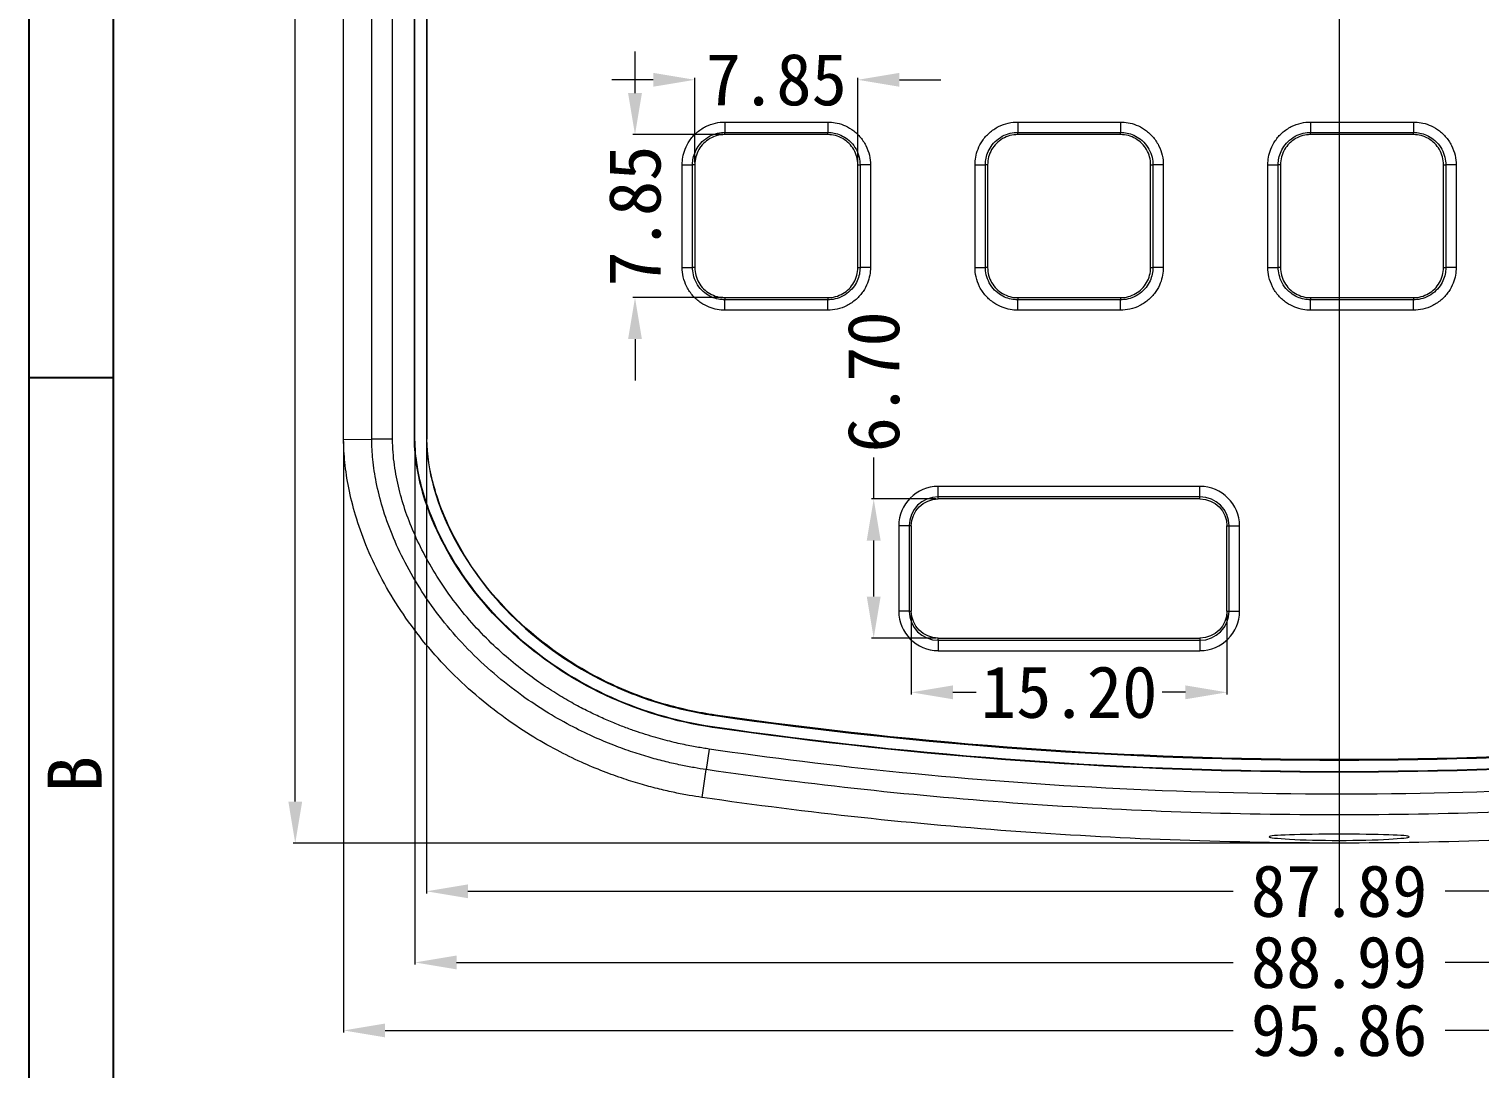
# Model space of a CAD drawing. Header units: inches. Extents: x 891 to 1249, y 156 to 796.
# Drawn here: x 895 to 964.8, y 604.3 to 654.4 of the extents above; entities that cross this region are included whole.
import ezdxf
from ezdxf.enums import TextEntityAlignment as Align
from ezdxf.lldxf.tags import DXFTag

# ---------------------------------------------------------------- set-up
doc = ezdxf.new("R2010")
doc.units = ezdxf.units.IN
doc.header["$MEASUREMENT"] = 0
doc.layers.add('10', color=7, linetype='Continuous', true_color=0xffffff)
doc.layers.add('50', color=7, linetype='Continuous')
doc.layers.add('dim', color=82, linetype='Continuous', lineweight=9)
doc.styles.add('宋体', font='SimSun.ttf', dxfattribs={"width": 0.7})
tags = doc.linetypes.add('PHANTOM', pattern=[2.5, 1.25, -0.25, 0.25, -0.25, 0.25, -0.25]).pattern_tags.tags
tags[14:15] = [DXFTag(74, 4), DXFTag(75, 0), DXFTag(340, '0'), DXFTag(46, 0.0), DXFTag(50, 0.0), DXFTag(44, 0.0), DXFTag(45, 0.0)]
tags[12:13] = [DXFTag(74, 4), DXFTag(75, 0), DXFTag(340, '0'), DXFTag(46, 0.0), DXFTag(50, 0.0), DXFTag(44, 0.0), DXFTag(45, 0.0)]
tags[10:11] = [DXFTag(74, 4), DXFTag(75, 0), DXFTag(340, '0'), DXFTag(46, 0.0), DXFTag(50, 0.0), DXFTag(44, 0.0), DXFTag(45, 0.0)]
tags[8:9] = [DXFTag(74, 4), DXFTag(75, 0), DXFTag(340, '0'), DXFTag(46, 0.0), DXFTag(50, 0.0), DXFTag(44, 0.0), DXFTag(45, 0.0)]
tags[6:7] = [DXFTag(74, 4), DXFTag(75, 0), DXFTag(340, '0'), DXFTag(46, 0.0), DXFTag(50, 0.0), DXFTag(44, 0.0), DXFTag(45, 0.0)]
tags[4:5] = [DXFTag(74, 4), DXFTag(75, 0), DXFTag(340, '0'), DXFTag(46, 0.0), DXFTag(50, 0.0), DXFTag(44, 0.0), DXFTag(45, 0.0)]
doc.dimstyles.new('2.5', dxfattribs={"dimtxt": 2.5, "dimasz": 2, "dimexe": 0.1, "dimexo": 0.1, "dimgap": 0.1, "dimtad": 0, "dimzin": 0, "dimdsep": 46, "dimtxsty": 'Standard', "dimcen": 0, "dimclrd": 4, "dimclre": 4, "dimclrt": 3, "dimadec": 1, "dimazin": 0, "dimtfac": 1, "dimtofl": 0, "dimtmove": 0, "dimatfit": 3, "dimfxl": 0.18, "dimtolj": 1, "dimtzin": 0, "dimlwd": 9, "dimlwe": 9, "dimarcsym": 0})

# ---------------------------------------------------------------- blocks, each defined once
blk = doc.blocks.new('7')
blk.add_line((2010.951, 338.693), (2015.951, 338.693))
for points in [[(2420.951, 241.193), (2010.951, 241.193), (2010.951, 528.193), (2420.951, 528.193)], [(2415.951, 246.193), (2015.951, 246.193), (2015.951, 523.193), (2415.951, 523.193)]]:
    blk.add_lwpolyline(points, close=True)
at = {"style": '宋体'}
blk.add_text('B', height=3.2, rotation=90, dxfattribs=at).set_placement((2013.653, 315.185), align=Align.MIDDLE)
blk = doc.blocks.new('*D81')
at = {"layer": 'Defpoints', "color": 0, "lineweight": 9}
for p in [(937.472, 626.342), (952.672, 626.342), (952.672, 622.43)]:
    blk.add_point(p, dxfattribs=at)
at = {"layer": 'dim', "color": 4, "lineweight": 9}
for p, q in [((937.472, 626.242), (937.472, 622.33)), ((952.672, 626.242), (952.672, 622.33)), ((939.472, 622.43), (940.597, 622.43)), ((950.672, 622.43), (949.547, 622.43))]:
    blk.add_line(p, q, dxfattribs=at)
for points in [[(939.472, 622.763), (939.472, 622.097), (937.472, 622.43)], [(950.672, 622.763), (950.672, 622.097), (952.672, 622.43)]]:
    blk.add_solid(points, dxfattribs=at)
at = {"layer": 'dim', "color": 3, "lineweight": 9, "insert": (945.072, 622.43), "char_height": 2.5, "attachment_point": 5}
blk.add_mtext('\\A1;15.20', dxfattribs=at)
blk = doc.blocks.new('*D82')
at = {"layer": 'Defpoints', "color": 0, "lineweight": 9}
for p in [(935.662, 631.742), (938.772, 631.742), (938.772, 625.042)]:
    blk.add_point(p, dxfattribs=at)
at = {"layer": 'dim', "color": 4, "lineweight": 9}
for p, q in [((935.662, 631.742), (935.662, 633.742)), ((938.672, 631.742), (935.562, 631.742)), ((935.662, 627.042), (935.662, 629.742)), ((938.672, 625.042), (935.562, 625.042))]:
    blk.add_line(p, q, dxfattribs=at)
for points in [[(935.328, 629.742), (935.995, 629.742), (935.662, 631.742)], [(935.328, 627.042), (935.995, 627.042), (935.662, 625.042)]]:
    blk.add_solid(points, dxfattribs=at)
at = {"layer": 'dim', "color": 3, "lineweight": 9, "insert": (935.662, 637.383), "char_height": 2.5, "attachment_point": 5, "rotation": 90}
blk.add_mtext('\\A1;6.70', dxfattribs=at)
blk = doc.blocks.new('*D83')
at = {"layer": 'Defpoints', "color": 0, "lineweight": 9}
for p in [(927.047, 651.932), (927.047, 647.843), (934.897, 647.843)]:
    blk.add_point(p, dxfattribs=at)
at = {"layer": 'dim', "color": 4, "lineweight": 9}
for p, q in [((925.047, 651.932), (923.047, 651.932)), ((927.047, 647.943), (927.047, 652.032)), ((934.897, 647.943), (934.897, 652.032)), ((936.897, 651.932), (938.897, 651.932))]:
    blk.add_line(p, q, dxfattribs=at)
for points in [[(925.047, 652.265), (925.047, 651.599), (927.047, 651.932)], [(936.897, 652.265), (936.897, 651.599), (934.897, 651.932)]]:
    blk.add_solid(points, dxfattribs=at)
at = {"layer": 'dim', "color": 3, "lineweight": 9, "insert": (930.972, 651.932), "char_height": 2.5, "attachment_point": 5}
blk.add_mtext('\\A1;7.85', dxfattribs=at)
blk = doc.blocks.new('*D84')
at = {"layer": 'Defpoints', "color": 0, "lineweight": 9}
for p in [(928.496, 649.292), (924.169, 641.441), (928.496, 641.441)]:
    blk.add_point(p, dxfattribs=at)
at = {"layer": 'dim', "color": 4, "lineweight": 9}
for p, q in [((924.169, 651.292), (924.169, 653.292)), ((928.396, 649.292), (924.069, 649.292)), ((928.396, 641.441), (924.069, 641.441)), ((924.169, 639.441), (924.169, 637.441))]:
    blk.add_line(p, q, dxfattribs=at)
for points in [[(923.835, 651.292), (924.502, 651.292), (924.169, 649.292)], [(923.835, 639.441), (924.502, 639.441), (924.169, 641.441)]]:
    blk.add_solid(points, dxfattribs=at)
at = {"layer": 'dim', "color": 3, "lineweight": 9, "insert": (924.169, 645.367), "char_height": 2.5, "attachment_point": 5, "rotation": 90}
blk.add_mtext('\\A1;7.85', dxfattribs=at)
blk = doc.blocks.new('*D88')
at = {"layer": 'Defpoints', "color": 0, "lineweight": 9}
for p in [(914.128, 634.621), (1002.013, 634.609), (1002.013, 612.845)]:
    blk.add_point(p, dxfattribs=at)
at = {"layer": 'dim', "color": 4, "lineweight": 9}
for p, q in [((914.128, 634.521), (914.128, 612.745)), ((1002.013, 634.509), (1002.013, 612.745)), ((916.128, 612.845), (952.971, 612.845)), ((1000.013, 612.845), (963.171, 612.845))]:
    blk.add_line(p, q, dxfattribs=at)
for points in [[(916.128, 613.178), (916.128, 612.512), (914.128, 612.845)], [(1000.013, 613.178), (1000.013, 612.512), (1002.013, 612.845)]]:
    blk.add_solid(points, dxfattribs=at)
at = {"layer": 'dim', "color": 3, "lineweight": 9, "insert": (958.071, 612.845), "char_height": 2.5, "attachment_point": 5}
blk.add_mtext('\\A1;87.89', dxfattribs=at)
blk = doc.blocks.new('*D89')
at = {"layer": 'Defpoints', "color": 0, "lineweight": 9}
for p in [(913.576, 634.623), (1002.566, 634.604), (913.576, 609.419)]:
    blk.add_point(p, dxfattribs=at)
at = {"layer": 'dim', "color": 4, "lineweight": 9}
for p, q in [((913.576, 634.523), (913.576, 609.319)), ((1002.566, 634.504), (1002.566, 609.319)), ((915.576, 609.419), (952.971, 609.419)), ((1000.566, 609.419), (963.171, 609.419))]:
    blk.add_line(p, q, dxfattribs=at)
for points in [[(915.576, 609.753), (915.576, 609.086), (913.576, 609.419)], [(1000.566, 609.753), (1000.566, 609.086), (1002.566, 609.419)]]:
    blk.add_solid(points, dxfattribs=at)
at = {"layer": 'dim', "color": 3, "lineweight": 9, "insert": (958.071, 609.419), "char_height": 2.5, "attachment_point": 5}
blk.add_mtext('\\A1;88.99', dxfattribs=at)
blk = doc.blocks.new('*D90')
at = {"layer": 'Defpoints', "color": 0, "lineweight": 9}
for p in [(910.139, 634.614), (1006.002, 634.589), (1006.002, 606.144)]:
    blk.add_point(p, dxfattribs=at)
at = {"layer": 'dim', "color": 4, "lineweight": 9}
for p, q in [((910.139, 634.514), (910.139, 606.044)), ((1006.002, 634.489), (1006.002, 606.044)), ((912.139, 606.144), (952.971, 606.144)), ((1004.002, 606.144), (963.171, 606.144))]:
    blk.add_line(p, q, dxfattribs=at)
for points in [[(912.139, 606.478), (912.139, 605.811), (910.139, 606.144)], [(1004.002, 606.478), (1004.002, 605.811), (1006.002, 606.144)]]:
    blk.add_solid(points, dxfattribs=at)
at = {"layer": 'dim', "color": 3, "lineweight": 9, "insert": (958.071, 606.144), "char_height": 2.5, "attachment_point": 5}
blk.add_mtext('\\A1;95.86', dxfattribs=at)
blk = doc.blocks.new('*D91')
at = {"layer": 'Defpoints', "color": 0, "lineweight": 9}
for p in [(907.811, 770.718), (958.072, 770.718), (958.075, 615.169)]:
    blk.add_point(p, dxfattribs=at)
at = {"layer": 'dim', "color": 4, "lineweight": 9}
for p, q in [((957.972, 770.718), (907.711, 770.718)), ((907.811, 768.718), (907.811, 698.877)), ((907.811, 617.169), (907.811, 687.01)), ((957.975, 615.169), (907.711, 615.169))]:
    blk.add_line(p, q, dxfattribs=at)
for points in [[(907.478, 768.718), (908.145, 768.718), (907.811, 770.718)], [(907.478, 617.169), (908.145, 617.169), (907.811, 615.169)]]:
    blk.add_solid(points, dxfattribs=at)
at = {"layer": 'dim', "color": 3, "lineweight": 9, "insert": (907.811, 692.944), "char_height": 2.5, "attachment_point": 5, "rotation": 90}
blk.add_mtext('\\A1;155.55', dxfattribs=at)

msp = doc.modelspace()

# ---------------------------------------------------------------- linework, layer by layer
at = {"layer": '10', "color": 1, "linetype": 'PHANTOM', "lineweight": 9, "ltscale": 8}
msp.add_line((958.072, 773.764), (958.072, 611.962), dxfattribs=at)
at = {"layer": '10', "color": 7, "lineweight": 9}
for p, q in [((910.139, 634.614), (910.139, 756.688)), ((911.495, 634.617), (911.495, 756.688)), ((912.494, 634.621), (912.494, 756.688)), ((913.55, 634.623), (913.55, 756.691)), ((913.576, 634.623), (913.576, 756.691)), ((914.128, 712.392), (914.128, 634.621)), ((914.154, 712.392), (914.154, 634.621)), ((928.496, 649.898), (933.448, 649.898)), ((928.496, 649.398), (933.448, 649.398)), ((928.496, 649.292), (928.496, 649.398)), ((933.448, 649.292), (928.496, 649.292)), ((933.448, 649.898), (933.448, 649.398)), ((933.448, 649.292), (933.448, 649.398)), ((942.596, 649.898), (947.548, 649.898)), ((942.596, 649.398), (947.548, 649.398)), ((942.596, 649.292), (942.596, 649.398)), ((947.548, 649.292), (942.596, 649.292)), ((947.548, 649.898), (947.548, 649.398)), ((947.548, 649.292), (947.548, 649.398)), ((956.696, 649.898), (961.648, 649.898)), ((956.696, 649.398), (961.648, 649.398)), ((956.696, 649.292), (956.696, 649.398)), ((961.648, 649.292), (956.696, 649.292)), ((961.648, 649.898), (961.648, 649.398)), ((961.648, 649.292), (961.648, 649.398)), ((926.441, 642.89), (926.441, 647.843)), ((926.441, 647.843), (926.94, 647.843)), ((926.94, 642.89), (926.94, 647.843)), ((927.047, 647.843), (926.94, 647.843)), ((927.047, 647.843), (927.047, 642.89)), ((934.897, 642.89), (934.897, 647.843)), ((934.897, 647.843), (935.004, 647.843)), ((935.004, 647.843), (935.004, 642.89)), ((935.503, 647.843), (935.503, 642.89)), ((940.541, 642.89), (940.541, 647.843)), ((940.541, 647.843), (941.04, 647.843)), ((941.04, 642.89), (941.04, 647.843)), ((941.147, 647.843), (941.04, 647.843)), ((941.147, 647.843), (941.147, 642.89)), ((948.997, 642.89), (948.997, 647.843)), ((948.997, 647.843), (949.104, 647.843)), ((949.104, 647.843), (949.104, 642.89)), ((949.603, 647.843), (949.603, 642.89)), ((954.641, 642.89), (954.641, 647.843)), ((954.641, 647.843), (955.14, 647.843)), ((955.14, 642.89), (955.14, 647.843)), ((955.247, 647.843), (955.14, 647.843)), ((955.247, 647.843), (955.247, 642.89)), ((963.097, 642.89), (963.097, 647.843)), ((963.097, 647.843), (963.204, 647.843)), ((963.204, 647.843), (963.204, 642.89)), ((963.703, 647.843), (963.703, 642.89)), ((927.047, 642.89), (926.94, 642.89)), ((934.897, 642.89), (935.004, 642.89)), ((935.503, 642.89), (935.004, 642.89)), ((941.147, 642.89), (941.04, 642.89)), ((948.997, 642.89), (949.104, 642.89)), ((949.603, 642.89), (949.104, 642.89)), ((955.247, 642.89), (955.14, 642.89)), ((963.097, 642.89), (963.204, 642.89)), ((963.703, 642.89), (963.204, 642.89)), ((928.496, 641.441), (928.496, 641.335)), ((928.496, 641.441), (933.448, 641.441)), ((928.496, 640.836), (928.496, 641.335)), ((933.448, 641.335), (928.496, 641.335)), ((933.448, 641.441), (933.448, 641.335)), ((942.596, 641.441), (942.596, 641.335)), ((942.596, 641.441), (947.548, 641.441)), ((942.596, 640.836), (942.596, 641.335)), ((947.548, 641.335), (942.596, 641.335)), ((947.548, 641.441), (947.548, 641.335)), ((956.696, 641.441), (956.696, 641.335)), ((956.696, 641.441), (961.648, 641.441)), ((956.696, 640.836), (956.696, 641.335)), ((961.648, 641.335), (956.696, 641.335)), ((961.648, 641.441), (961.648, 641.335)), ((933.448, 640.836), (928.496, 640.836)), ((947.548, 640.836), (942.596, 640.836)), ((961.648, 640.836), (956.696, 640.836)), ((910.139, 634.614), (911.495, 634.617)), ((951.372, 632.347), (938.772, 632.347)), ((938.772, 631.848), (938.772, 632.347)), ((951.372, 631.848), (938.772, 631.848)), ((938.772, 631.742), (938.772, 631.848)), ((951.372, 631.848), (951.372, 632.347)), ((951.372, 631.742), (951.372, 631.848)), ((951.372, 631.742), (938.772, 631.742)), ((936.866, 630.442), (936.866, 626.342)), ((937.366, 630.442), (936.866, 630.442)), ((937.366, 630.442), (937.366, 626.342)), ((937.472, 630.442), (937.366, 630.442)), ((937.472, 630.442), (937.472, 626.342)), ((952.672, 626.342), (952.672, 630.442)), ((952.672, 630.442), (952.778, 630.442)), ((952.778, 630.442), (953.277, 630.442)), ((952.778, 626.342), (952.778, 630.442)), ((953.277, 626.342), (953.277, 630.442)), ((937.366, 626.342), (936.866, 626.342)), ((937.366, 626.342), (937.472, 626.342)), ((952.672, 626.342), (952.778, 626.342)), ((952.778, 626.342), (953.277, 626.342)), ((938.772, 624.935), (938.772, 625.042)), ((938.772, 625.042), (951.372, 625.042)), ((938.772, 624.935), (951.372, 624.935)), ((938.772, 624.935), (938.772, 624.436)), ((951.372, 625.042), (951.372, 624.935)), ((951.372, 624.935), (951.372, 624.436)), ((938.772, 624.436), (951.372, 624.436)), ((927.743, 619.695), (927.595, 618.707)), ((927.398, 617.366), (927.595, 618.707))]:
    msp.add_line(p, q, dxfattribs=at)
for centre, radius, start, end in [((938.772, 630.442), 1.905, 90, 180), ((938.772, 630.442), 1.406, 90, 180), ((951.372, 630.442), 1.905, 0, 90), ((951.372, 630.442), 1.406, 0, 90), ((938.772, 626.342), 1.905, 180, 270), ((938.772, 626.342), 1.406, 180, 270), ((951.372, 626.342), 1.905, 270, 0), ((951.372, 626.342), 1.406, 270, 0)]:
    msp.add_arc(centre, radius, start, end, dxfattribs=at)
at = {"layer": '10', "color": 7, "lineweight": 9, "extrusion": (0, 0, -1)}
for centre, start, end in [((-938.772, 630.442), 0, 90), ((-951.372, 630.442), 90, 180), ((-938.772, 626.342), 270, 0), ((-951.372, 626.342), 180, 270)]:
    msp.add_arc(centre, 1.3, start, end, dxfattribs=at)
at = {"layer": '10', "color": 7, "lineweight": 9}
for points, degree in [([(926.441, 647.843), (926.441, 647.96), (926.461, 648.203), (926.568, 648.597), (926.775, 649), (927.112, 649.393), (927.56, 649.699), (928.051, 649.868), (928.349, 649.898), (928.496, 649.898)], 3), ([(928.496, 649.898), (928.496, 649.644), (928.496, 649.411), (928.496, 649.398)], 3), ([(933.448, 649.898), (933.566, 649.898), (933.808, 649.878), (934.202, 649.77), (934.605, 649.564), (934.998, 649.227), (935.304, 648.778), (935.474, 648.287), (935.503, 647.989), (935.503, 647.843)], 3), ([(940.541, 647.843), (940.541, 647.96), (940.561, 648.203), (940.668, 648.597), (940.875, 649), (941.212, 649.393), (941.66, 649.699), (942.151, 649.868), (942.449, 649.898), (942.596, 649.898)], 3), ([(942.596, 649.898), (942.596, 649.644), (942.596, 649.411), (942.596, 649.398)], 3), ([(947.548, 649.898), (947.666, 649.898), (947.908, 649.878), (948.302, 649.77), (948.705, 649.564), (949.098, 649.227), (949.404, 648.778), (949.574, 648.287), (949.603, 647.989), (949.603, 647.843)], 3), ([(954.641, 647.843), (954.641, 647.96), (954.661, 648.203), (954.768, 648.597), (954.975, 649), (955.312, 649.393), (955.76, 649.699), (956.251, 649.868), (956.549, 649.898), (956.696, 649.898)], 3), ([(956.696, 649.898), (956.696, 649.644), (956.696, 649.411), (956.696, 649.398)], 3), ([(961.648, 649.898), (961.766, 649.898), (962.008, 649.878), (962.402, 649.77), (962.805, 649.564), (963.198, 649.227), (963.504, 648.778), (963.674, 648.287), (963.703, 647.989), (963.703, 647.843)], 3), ([(935.503, 647.843), (935.25, 647.843), (935.017, 647.843), (935.004, 647.843)], 3), ([(949.603, 647.843), (949.35, 647.843), (949.117, 647.843), (949.104, 647.843)], 3), ([(963.703, 647.843), (963.45, 647.843), (963.217, 647.843), (963.204, 647.843)], 3), ([(928.496, 640.836), (928.378, 640.836), (928.136, 640.855), (927.742, 640.963), (927.339, 641.169), (926.946, 641.506), (926.64, 641.955), (926.47, 642.446), (926.441, 642.744), (926.441, 642.89)], 3), ([(926.441, 642.89), (926.694, 642.89), (926.927, 642.89), (926.94, 642.89)], 3), ([(935.503, 642.89), (935.503, 642.773), (935.483, 642.531), (935.375, 642.136), (935.169, 641.733), (934.832, 641.34), (934.384, 641.035), (933.893, 640.865), (933.595, 640.836), (933.448, 640.836)], 3), ([(942.596, 640.836), (942.478, 640.836), (942.236, 640.855), (941.842, 640.963), (941.439, 641.169), (941.046, 641.506), (940.74, 641.955), (940.57, 642.446), (940.541, 642.744), (940.541, 642.89)], 3), ([(940.541, 642.89), (940.794, 642.89), (941.027, 642.89), (941.04, 642.89)], 3), ([(949.603, 642.89), (949.603, 642.773), (949.583, 642.531), (949.475, 642.136), (949.269, 641.733), (948.932, 641.34), (948.484, 641.035), (947.993, 640.865), (947.695, 640.836), (947.548, 640.836)], 3), ([(956.696, 640.836), (956.578, 640.836), (956.336, 640.855), (955.942, 640.963), (955.539, 641.169), (955.146, 641.506), (954.84, 641.955), (954.67, 642.446), (954.641, 642.744), (954.641, 642.89)], 3), ([(954.641, 642.89), (954.894, 642.89), (955.127, 642.89), (955.14, 642.89)], 3), ([(963.703, 642.89), (963.703, 642.773), (963.683, 642.531), (963.575, 642.136), (963.369, 641.733), (963.032, 641.34), (962.584, 641.035), (962.093, 640.865), (961.795, 640.836), (961.648, 640.836)], 3), ([(933.448, 640.836), (933.448, 641.089), (933.448, 641.322), (933.448, 641.335)], 3), ([(947.548, 640.836), (947.548, 641.089), (947.548, 641.322), (947.548, 641.335)], 3), ([(961.648, 640.836), (961.648, 641.089), (961.648, 641.322), (961.648, 641.335)], 3), ([(927.741, 619.696), (927.651, 619.709), (927.462, 619.738), (927.152, 619.79), (926.816, 619.852), (926.452, 619.927), (926.057, 620.016), (925.631, 620.122), (925.172, 620.247), (924.681, 620.395), (924.157, 620.569), (923.597, 620.773), (922.997, 621.014), (922.356, 621.297), (921.672, 621.632), (920.945, 622.025), (920.166, 622.495), (919.33, 623.058), (918.43, 623.742), (917.488, 624.558), (916.539, 625.504), (915.618, 626.579), (914.791, 627.735), (914.106, 628.885), (913.559, 629.996), (913.124, 631.096), (912.793, 632.209), (912.566, 633.365), (912.496, 634.193), (912.494, 634.621)], 3), ([(913.55, 634.623), (913.56, 634.623), (913.576, 634.623)], 2), ([(914.128, 634.621), (914.154, 634.621)], 1), ([(927.895, 620.74), (927.896, 620.751), (927.899, 620.766)], 2), ([(928.04, 621.308), (928.041, 621.316), (928.043, 621.325), (928.044, 621.334)], 3), ([(988.412, 619.696), (985.699, 619.301), (979.861, 618.56), (969.54, 617.738), (958.535, 617.429), (947.431, 617.692), (936.813, 618.501), (930.649, 619.272), (927.741, 619.696)], 3)]:
    msp.add_open_spline(points, degree=degree, dxfattribs=at)
for points, knots in [([(926.94, 647.843), (926.94, 647.848), (926.941, 647.953), (926.964, 648.171), (927.068, 648.495), (927.265, 648.822), (927.562, 649.111), (927.931, 649.312), (928.254, 649.388), (928.441, 649.398), (928.496, 649.398)], [0, 0, 0, 0, 0.006102, 0.129463, 0.267378, 0.422286, 0.595241, 0.770902, 0.932777, 1, 1, 1, 1]), ([(928.496, 649.292), (928.369, 649.292), (928.116, 649.259), (927.763, 649.112), (927.459, 648.88), (927.226, 648.576), (927.08, 648.222), (927.047, 647.969), (927.047, 647.843)], [0, 0, 0, 0, 0.16672, 0.333345, 0.499972, 0.666605, 0.833248, 1, 1, 1, 1]), ([(933.448, 649.398), (933.453, 649.398), (933.558, 649.398), (933.776, 649.375), (934.1, 649.27), (934.428, 649.073), (934.717, 648.777), (934.917, 648.408), (934.994, 648.084), (935.004, 647.898), (935.004, 647.843)], [0, 0, 0, 0, 0.006102, 0.129463, 0.267378, 0.422286, 0.595241, 0.770902, 0.932777, 1, 1, 1, 1]), ([(934.897, 647.843), (934.897, 647.969), (934.864, 648.222), (934.718, 648.576), (934.485, 648.879), (934.181, 649.112), (933.828, 649.259), (933.575, 649.292), (933.448, 649.292)], [0, 0, 0, 0, 0.16672, 0.333345, 0.499972, 0.666605, 0.833248, 1, 1, 1, 1]), ([(941.04, 647.843), (941.04, 647.848), (941.041, 647.953), (941.064, 648.171), (941.168, 648.495), (941.365, 648.822), (941.662, 649.111), (942.031, 649.312), (942.354, 649.388), (942.541, 649.398), (942.596, 649.398)], [0, 0, 0, 0, 0.006102, 0.129463, 0.267378, 0.422286, 0.595241, 0.770902, 0.932777, 1, 1, 1, 1]), ([(942.596, 649.292), (942.469, 649.292), (942.216, 649.259), (941.863, 649.112), (941.559, 648.88), (941.326, 648.576), (941.18, 648.222), (941.147, 647.969), (941.147, 647.843)], [0, 0, 0, 0, 0.16672, 0.333345, 0.499972, 0.666605, 0.833248, 1, 1, 1, 1]), ([(947.548, 649.398), (947.553, 649.398), (947.658, 649.398), (947.876, 649.375), (948.2, 649.27), (948.528, 649.073), (948.817, 648.777), (949.017, 648.408), (949.094, 648.084), (949.104, 647.898), (949.104, 647.843)], [0, 0, 0, 0, 0.006102, 0.129463, 0.267378, 0.422286, 0.595241, 0.770902, 0.932777, 1, 1, 1, 1]), ([(948.997, 647.843), (948.997, 647.969), (948.964, 648.222), (948.818, 648.576), (948.585, 648.879), (948.281, 649.112), (947.928, 649.259), (947.675, 649.292), (947.548, 649.292)], [0, 0, 0, 0, 0.16672, 0.333345, 0.499972, 0.666605, 0.833248, 1, 1, 1, 1]), ([(955.14, 647.843), (955.14, 647.848), (955.141, 647.953), (955.164, 648.171), (955.268, 648.495), (955.465, 648.822), (955.762, 649.111), (956.131, 649.312), (956.454, 649.388), (956.641, 649.398), (956.696, 649.398)], [0, 0, 0, 0, 0.006102, 0.129463, 0.267378, 0.422286, 0.595241, 0.770902, 0.932777, 1, 1, 1, 1]), ([(956.696, 649.292), (956.569, 649.292), (956.316, 649.259), (955.963, 649.112), (955.659, 648.88), (955.426, 648.576), (955.28, 648.222), (955.247, 647.969), (955.247, 647.843)], [0, 0, 0, 0, 0.16672, 0.333345, 0.499972, 0.666605, 0.833248, 1, 1, 1, 1]), ([(961.648, 649.398), (961.653, 649.398), (961.758, 649.398), (961.976, 649.375), (962.3, 649.27), (962.628, 649.073), (962.917, 648.777), (963.117, 648.408), (963.194, 648.084), (963.204, 647.898), (963.204, 647.843)], [0, 0, 0, 0, 0.006102, 0.129463, 0.267378, 0.422286, 0.595241, 0.770902, 0.932777, 1, 1, 1, 1]), ([(963.097, 647.843), (963.097, 647.969), (963.064, 648.222), (962.918, 648.576), (962.685, 648.879), (962.381, 649.112), (962.028, 649.259), (961.775, 649.292), (961.648, 649.292)], [0, 0, 0, 0, 0.16672, 0.333345, 0.499972, 0.666605, 0.833248, 1, 1, 1, 1]), ([(928.496, 641.335), (928.491, 641.335), (928.386, 641.335), (928.168, 641.359), (927.844, 641.463), (927.516, 641.66), (927.227, 641.956), (927.027, 642.326), (926.95, 642.649), (926.94, 642.836), (926.94, 642.89)], [0, 0, 0, 0, 0.006102, 0.129463, 0.267378, 0.422286, 0.595241, 0.770902, 0.932777, 1, 1, 1, 1]), ([(927.047, 642.89), (927.047, 642.764), (927.08, 642.511), (927.226, 642.157), (927.459, 641.854), (927.763, 641.621), (928.116, 641.474), (928.369, 641.441), (928.496, 641.441)], [0, 0, 0, 0, 0.16672, 0.333345, 0.499972, 0.666605, 0.833248, 1, 1, 1, 1]), ([(935.004, 642.89), (935.004, 642.885), (935.003, 642.78), (934.98, 642.562), (934.876, 642.238), (934.679, 641.911), (934.382, 641.622), (934.013, 641.421), (933.69, 641.345), (933.503, 641.335), (933.448, 641.335)], [0, 0, 0, 0, 0.006102, 0.129463, 0.267378, 0.422286, 0.595241, 0.770902, 0.932777, 1, 1, 1, 1]), ([(933.448, 641.441), (933.574, 641.441), (933.828, 641.474), (934.181, 641.621), (934.485, 641.854), (934.718, 642.157), (934.864, 642.511), (934.897, 642.764), (934.897, 642.89)], [0, 0, 0, 0, 0.16672, 0.333345, 0.499972, 0.666605, 0.833248, 1, 1, 1, 1]), ([(942.596, 641.335), (942.591, 641.335), (942.486, 641.335), (942.268, 641.359), (941.944, 641.463), (941.616, 641.66), (941.327, 641.956), (941.127, 642.326), (941.05, 642.649), (941.04, 642.836), (941.04, 642.89)], [0, 0, 0, 0, 0.006102, 0.129463, 0.267378, 0.422286, 0.595241, 0.770902, 0.932777, 1, 1, 1, 1]), ([(941.147, 642.89), (941.147, 642.764), (941.18, 642.511), (941.326, 642.157), (941.559, 641.854), (941.863, 641.621), (942.216, 641.474), (942.469, 641.441), (942.596, 641.441)], [0, 0, 0, 0, 0.16672, 0.333345, 0.499972, 0.666605, 0.833248, 1, 1, 1, 1]), ([(949.104, 642.89), (949.104, 642.885), (949.103, 642.78), (949.08, 642.562), (948.976, 642.238), (948.779, 641.911), (948.482, 641.622), (948.113, 641.421), (947.79, 641.345), (947.603, 641.335), (947.548, 641.335)], [0, 0, 0, 0, 0.006102, 0.129463, 0.267378, 0.422286, 0.595241, 0.770902, 0.932777, 1, 1, 1, 1]), ([(947.548, 641.441), (947.674, 641.441), (947.928, 641.474), (948.281, 641.621), (948.585, 641.854), (948.818, 642.157), (948.964, 642.511), (948.997, 642.764), (948.997, 642.89)], [0, 0, 0, 0, 0.16672, 0.333345, 0.499972, 0.666605, 0.833248, 1, 1, 1, 1]), ([(956.696, 641.335), (956.691, 641.335), (956.586, 641.335), (956.368, 641.359), (956.044, 641.463), (955.716, 641.66), (955.427, 641.956), (955.227, 642.326), (955.15, 642.649), (955.14, 642.836), (955.14, 642.89)], [0, 0, 0, 0, 0.006102, 0.129463, 0.267378, 0.422286, 0.595241, 0.770902, 0.932777, 1, 1, 1, 1]), ([(955.247, 642.89), (955.247, 642.764), (955.28, 642.511), (955.426, 642.157), (955.659, 641.854), (955.963, 641.621), (956.316, 641.474), (956.569, 641.441), (956.696, 641.441)], [0, 0, 0, 0, 0.16672, 0.333345, 0.499972, 0.666605, 0.833248, 1, 1, 1, 1]), ([(963.204, 642.89), (963.204, 642.885), (963.203, 642.78), (963.18, 642.562), (963.076, 642.238), (962.879, 641.911), (962.582, 641.622), (962.213, 641.421), (961.89, 641.345), (961.703, 641.335), (961.648, 641.335)], [0, 0, 0, 0, 0.006102, 0.129463, 0.267378, 0.422286, 0.595241, 0.770902, 0.932777, 1, 1, 1, 1]), ([(961.648, 641.441), (961.774, 641.441), (962.028, 641.474), (962.381, 641.621), (962.685, 641.854), (962.918, 642.157), (963.064, 642.511), (963.097, 642.764), (963.097, 642.89)], [0, 0, 0, 0, 0.16672, 0.333345, 0.499972, 0.666605, 0.833248, 1, 1, 1, 1]), ([(927.4, 617.366), (927.395, 617.367), (927.198, 617.396), (926.763, 617.465), (926.069, 617.598), (925.321, 617.768), (924.5, 617.987), (923.602, 618.266), (922.617, 618.621), (921.54, 619.073), (920.359, 619.651), (919.07, 620.389), (917.696, 621.318), (916.308, 622.435), (914.987, 623.702), (913.792, 625.08), (912.758, 626.528), (911.898, 628.002), (911.214, 629.471), (910.709, 630.894), (910.376, 632.224), (910.189, 633.437), (910.141, 634.235), (910.139, 634.611), (910.139, 634.616)], [0, 0, 0, 0, 0.000031, 0.024875, 0.052032, 0.081878, 0.114834, 0.15132, 0.191864, 0.237086, 0.287733, 0.345025, 0.409748, 0.480516, 0.552104, 0.621716, 0.689364, 0.754856, 0.815937, 0.871098, 0.92007, 0.963288, 0.999963, 1, 1, 1, 1]), ([(912.494, 634.617), (912.477, 634.617), (912.444, 634.617), (912.394, 634.617), (912.346, 634.617), (912.299, 634.617), (912.253, 634.617), (912.209, 634.617), (912.167, 634.617), (912.127, 634.617), (912.088, 634.617), (912.052, 634.617), (912.018, 634.617), (911.986, 634.617), (911.956, 634.617), (911.928, 634.617), (911.903, 634.617), (911.879, 634.617), (911.857, 634.617), (911.837, 634.617), (911.819, 634.617), (911.784, 634.617), (911.733, 634.617), (911.673, 634.617), (911.621, 634.617), (911.578, 634.617), (911.543, 634.617), (911.518, 634.617), (911.502, 634.617), (911.498, 634.617), (911.493, 634.617)], [0, 0, 0, 0, 0.032936, 0.065411, 0.097343, 0.128653, 0.159268, 0.189118, 0.218137, 0.246266, 0.273451, 0.299645, 0.324805, 0.348892, 0.371876, 0.393728, 0.414427, 0.433953, 0.452291, 0.46943, 0.485361, 0.500078, 0.564336, 0.628683, 0.692805, 0.756397, 0.819167, 0.880846, 0.941192, 1, 1, 1, 1]), ([(927.595, 618.707), (927.405, 618.736), (926.996, 618.801), (926.348, 618.925), (925.646, 619.084), (924.876, 619.289), (924.034, 619.551), (923.111, 619.884), (922.101, 620.308), (920.995, 620.849), (919.789, 621.54), (918.503, 622.409), (917.203, 623.454), (915.969, 624.639), (914.857, 625.92), (913.898, 627.265), (913.1, 628.633), (912.469, 629.989), (912.008, 631.288), (911.706, 632.496), (911.538, 633.585), (911.496, 634.288), (911.495, 634.617)], [0, 0, 0, 0, 0.024781, 0.051944, 0.081797, 0.114761, 0.151254, 0.191808, 0.237039, 0.287698, 0.345002, 0.40974, 0.480524, 0.552128, 0.621755, 0.689418, 0.754925, 0.816019, 0.871193, 0.920175, 0.963403, 1, 1, 1, 1]), ([(927.902, 620.739), (927.897, 620.74), (927.893, 620.741), (927.888, 620.741), (926.11, 621.007), (924.365, 621.524), (921.106, 623.058), (919.592, 624.074), (916.946, 626.514), (915.817, 627.946), (914.557, 630.323), (914.209, 631.151), (913.71, 632.864), (913.555, 633.746), (913.55, 634.616), (913.55, 634.621), (913.55, 634.625), (913.55, 634.63)], [0, 0, 0, 0, 0.000002, 0.000002, 0.000002, 0.250001, 0.250001, 0.499999, 0.499999, 0.749998, 0.749998, 0.874997, 0.874997, 0.999996, 0.999996, 0.999996, 1, 1, 1, 1]), ([(927.899, 620.766), (926.117, 621.032), (924.374, 621.549), (921.119, 623.081), (919.607, 624.095), (916.966, 626.532), (915.838, 627.962), (914.581, 630.334), (914.233, 631.161), (913.736, 632.87), (913.581, 633.749), (913.576, 634.623)], [0, 0, 0, 0, 0.25, 0.25, 0.5, 0.5, 0.75, 0.75, 0.875, 0.875, 1, 1, 1, 1]), ([(914.127, 634.621), (914.129, 633.876), (914.261, 633.088), (914.7, 631.491), (915.031, 630.679), (916.247, 628.342), (917.352, 626.928), (919.96, 624.521), (921.458, 623.523), (923.878, 622.401), (924.714, 622.088), (926.377, 621.605), (927.197, 621.433), (928.04, 621.308)], [0, 0, 0, 0, 0.116843, 0.116843, 0.243999, 0.243999, 0.498311, 0.498311, 0.752624, 0.752624, 0.87978, 0.87978, 1, 1, 1, 1]), ([(928.044, 621.334), (927.202, 621.459), (926.383, 621.63), (924.722, 622.113), (923.888, 622.425), (921.471, 623.546), (919.976, 624.543), (917.372, 626.946), (916.269, 628.356), (915.055, 630.69), (914.725, 631.5), (914.287, 633.093), (914.155, 633.88), (914.154, 634.621)], [0, 0, 0, 0, 0.120216, 0.120216, 0.247374, 0.247374, 0.501688, 0.501688, 0.756003, 0.756003, 0.88316, 0.88316, 1, 1, 1, 1]), ([(988.26, 620.74), (978.27, 619.287), (968.173, 618.579), (947.982, 618.58), (937.884, 619.287), (927.895, 620.74)], [0, 0, 0, 0, 0.5, 0.5, 1, 1, 1, 1]), ([(988.256, 620.766), (978.263, 619.312), (968.172, 618.606), (947.99, 618.606), (937.892, 619.312), (927.899, 620.766)], [0, 0, 0, 0, 0.5, 0.5, 1, 1, 1, 1]), ([(928.04, 621.308), (937.982, 619.867), (948.03, 619.162), (968.146, 619.162), (978.214, 619.87), (988.176, 621.317)], [0, 0, 0, 0, 0.499491, 0.499491, 1, 1, 1, 1]), ([(988.172, 621.343), (978.212, 619.896), (968.145, 619.188), (948.031, 619.188), (937.984, 619.893), (928.044, 621.334)], [0, 0, 0, 0, 0.500509, 0.500509, 1, 1, 1, 1]), ([(988.557, 618.707), (983.499, 617.971), (973.355, 616.883), (958.08, 616.346), (942.803, 616.882), (932.655, 617.971), (927.595, 618.707)], [0, 0, 0, 0, 0.250604, 0.499915, 0.749273, 1, 1, 1, 1]), ([(988.755, 617.366), (988.75, 617.365), (983.661, 616.625), (973.451, 615.529), (958.08, 614.989), (942.707, 615.529), (932.492, 616.625), (927.4, 617.366), (927.396, 617.367)], [0, 0, 0, 0, 0.000003, 0.250603, 0.499902, 0.749247, 0.999988, 1, 1, 1, 1]), ([(958.072, 615.595), (958.965, 615.595), (959.84, 615.585), (961.077, 615.544), (961.438, 615.512), (961.438, 615.435), (961.081, 615.39), (959.832, 615.322), (958.953, 615.299), (957.192, 615.299), (956.311, 615.322), (955.067, 615.39), (954.707, 615.435), (954.705, 615.512), (955.066, 615.544), (956.304, 615.586), (957.179, 615.596), (958.072, 615.595)], [0, 0, 0, 0, 0.125, 0.125, 0.25, 0.25, 0.375, 0.375, 0.5, 0.5, 0.625, 0.625, 0.75, 0.75, 0.875, 0.875, 1, 1, 1, 1])]:
    msp.add_open_spline(points, degree=3, knots=knots, dxfattribs=at)

# ---------------------------------------------------------------- block references
at = {"layer": '50', "color": 7, "linetype": 'Continuous', "lineweight": 9, "xscale": 0.8130166579023808, "yscale": 0.8130166579024234, "zscale": 0.8130166579022814}
msp.add_blockref('7', (-739.945, 362.23), dxfattribs=at)

# ---------------------------------------------------------------- dimensions: what is measured, and where the dimension line sits
at = {"layer": 'dim', "color": 4, "lineweight": 9}
for base, p1, p2, picture, middle in [((907.811, 770.718), (958.075, 615.169), (958.072, 770.718), '*D91', (907.811, 692.944)), ((924.169, 641.441), (928.496, 649.292), (928.496, 641.441), '*D84', (924.169, 645.367)), ((935.662, 631.742), (938.772, 625.042), (938.772, 631.742), '*D82', (935.662, 637.383))]:
    dim = msp.add_linear_dim(base=base, p1=p1, p2=p2, angle=90, dimstyle='2.5', dxfattribs=at)
    dim.commit()
    dim.dimension.update_dxf_attribs({"geometry": picture, "text_midpoint": middle})
for base, p1, p2, picture, middle in [((927.047, 651.932), (934.897, 647.843), (927.047, 647.843), '*D83', (930.972, 651.932)), ((1006.002, 606.144), (910.139, 634.614), (1006.002, 634.589), '*D90', (958.071, 606.144)), ((913.576, 609.419), (1002.566, 634.604), (913.576, 634.623), '*D89', (958.071, 609.419)), ((1002.0133, 612.845), (914.1282, 634.6206), (1002.0133, 634.6091), '*D88', (958.0708, 612.845)), ((952.672, 622.43), (937.472, 626.342), (952.672, 626.342), '*D81', (945.072, 622.43))]:
    dim = msp.add_linear_dim(base=base, p1=p1, p2=p2, dimstyle='2.5', dxfattribs=at)
    dim.commit()
    dim.dimension.update_dxf_attribs({"geometry": picture, "text_midpoint": middle})

doc.saveas('drawing.dxf')
